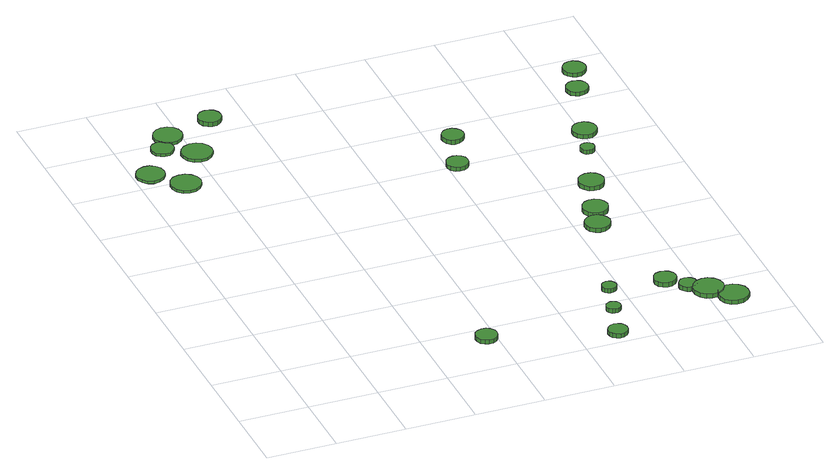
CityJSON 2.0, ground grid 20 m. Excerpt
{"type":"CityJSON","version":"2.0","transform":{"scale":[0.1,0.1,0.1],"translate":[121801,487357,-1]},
"CityObjects":{
"tree1":{"type":"SolitaryVegetationObject","attributes":{"function":"something"},"geometry":[{"type":"MultiSurface","lod":"1","boundaries":[[[0,1,2,3,4,5,6,7,8,9,10,11,12,13,14]],[[15,16,17,18,19,20,21,22,23,24,25,26,27,28,29]],[[0,29,28,1]],[[1,28,27,2]],[[2,27,26,3]],[[3,26,25,4]],[[4,25,24,5]],[[5,24,23,6]],[[6,23,22,7]],[[7,22,21,8]],[[8,21,20,9]],[[9,20,19,10]],[[10,19,18,11]],[[11,18,17,12]],[[12,17,16,13]],[[13,16,15,14]],[[14,15,29,0]]]}]},
"tree2":{"type":"SolitaryVegetationObject","attributes":{"function":"something"},"geometry":[{"type":"MultiSurface","lod":"1","boundaries":[[[30,31,32,33,34,35,36,37,38,39,40,41,42,43,44]],[[45,46,47,48,49,50,51,52,53,54,55,56,57,58,59]],[[30,59,58,31]],[[31,58,57,32]],[[32,57,56,33]],[[33,56,55,34]],[[34,55,54,35]],[[35,54,53,36]],[[36,53,52,37]],[[37,52,51,38]],[[38,51,50,39]],[[39,50,49,40]],[[40,49,48,41]],[[41,48,47,42]],[[42,47,46,43]],[[43,46,45,44]],[[44,45,59,30]]]}]},
"tree3":{"type":"SolitaryVegetationObject","attributes":{"function":"something"},"geometry":[{"type":"MultiSurface","lod":"1","boundaries":[[[60,61,62,63,64,65,66,67,68,69,70,71,72,73,74]],[[75,76,77,78,79,80,81,82,83,84,85,86,87,88,89]],[[60,89,88,61]],[[61,88,87,62]],[[62,87,86,63]],[[63,86,85,64]],[[64,85,84,65]],[[65,84,83,66]],[[66,83,82,67]],[[67,82,81,68]],[[68,81,80,69]],[[69,80,79,70]],[[70,79,78,71]],[[71,78,77,72]],[[72,77,76,73]],[[73,76,75,74]],[[74,75,89,60]]]}]},
"tree4":{"type":"SolitaryVegetationObject","attributes":{"function":"something"},"geometry":[{"type":"MultiSurface","lod":"1","boundaries":[[[90,91,92,93,94,95,96,97,98,99,100,101,102,103,104]],[[105,106,107,108,109,110,111,112,113,114,115,116,117,118,119]],[[90,119,118,91]],[[91,118,117,92]],[[92,117,116,93]],[[93,116,115,94]],[[94,115,114,95]],[[95,114,113,96]],[[96,113,112,97]],[[97,112,111,98]],[[98,111,110,99]],[[99,110,109,100]],[[100,109,108,101]],[[101,108,107,102]],[[102,107,106,103]],[[103,106,105,104]],[[104,105,119,90]]]}]},
"tree5":{"type":"SolitaryVegetationObject","attributes":{"function":"something"},"geometry":[{"type":"MultiSurface","lod":"1","boundaries":[[[120,121,122,123,124,125,126,127,128,129,130,131,132,133,134]],[[135,136,137,138,139,140,141,142,143,144,145,146,147,148,149]],[[120,149,148,121]],[[121,148,147,122]],[[122,147,146,123]],[[123,146,145,124]],[[124,145,144,125]],[[125,144,143,126]],[[126,143,142,127]],[[127,142,141,128]],[[128,141,140,129]],[[129,140,139,130]],[[130,139,138,131]],[[131,138,137,132]],[[132,137,136,133]],[[133,136,135,134]],[[134,135,149,120]]]}]},
"tree6":{"type":"SolitaryVegetationObject","attributes":{"function":"something"},"geometry":[{"type":"MultiSurface","lod":"1","boundaries":[[[150,151,152,153,154,155,156,157,158,159,160,161,162,163,164]],[[165,166,167,168,169,170,171,172,173,174,175,176,177,178,179]],[[150,179,178,151]],[[151,178,177,152]],[[152,177,176,153]],[[153,176,175,154]],[[154,175,174,155]],[[155,174,173,156]],[[156,173,172,157]],[[157,172,171,158]],[[158,171,170,159]],[[159,170,169,160]],[[160,169,168,161]],[[161,168,167,162]],[[162,167,166,163]],[[163,166,165,164]],[[164,165,179,150]]]}]},
"tree7":{"type":"SolitaryVegetationObject","attributes":{"function":"something"},"geometry":[{"type":"MultiSurface","lod":"1","boundaries":[[[180,181,182,183,184,185,186,187,188,189,190,191,192,193,194]],[[195,196,197,198,199,200,201,202,203,204,205,206,207,208,209]],[[180,209,208,181]],[[181,208,207,182]],[[182,207,206,183]],[[183,206,205,184]],[[184,205,204,185]],[[185,204,203,186]],[[186,203,202,187]],[[187,202,201,188]],[[188,201,200,189]],[[189,200,199,190]],[[190,199,198,191]],[[191,198,197,192]],[[192,197,196,193]],[[193,196,195,194]],[[194,195,209,180]]]}]},
"tree8":{"type":"SolitaryVegetationObject","attributes":{"function":"something"},"geometry":[{"type":"MultiSurface","lod":"1","boundaries":[[[210,211,212,213,214,215,216,217,218,219,220,221,222,223,224]],[[225,226,227,228,229,230,231,232,233,234,235,236,237,238,239]],[[210,239,238,211]],[[211,238,237,212]],[[212,237,236,213]],[[213,236,235,214]],[[214,235,234,215]],[[215,234,233,216]],[[216,233,232,217]],[[217,232,231,218]],[[218,231,230,219]],[[219,230,229,220]],[[220,229,228,221]],[[221,228,227,222]],[[222,227,226,223]],[[223,226,225,224]],[[224,225,239,210]]]}]},
"tree9":{"type":"SolitaryVegetationObject","attributes":{"function":"something"},"geometry":[{"type":"MultiSurface","lod":"1","boundaries":[[[240,241,242,243,244,245,246,247,248,249,250,251,252,253,254]],[[255,256,257,258,259,260,261,262,263,264,265,266,267,268,269]],[[240,269,268,241]],[[241,268,267,242]],[[242,267,266,243]],[[243,266,265,244]],[[244,265,264,245]],[[245,264,263,246]],[[246,263,262,247]],[[247,262,261,248]],[[248,261,260,249]],[[249,260,259,250]],[[250,259,258,251]],[[251,258,257,252]],[[252,257,256,253]],[[253,256,255,254]],[[254,255,269,240]]]}]},
"tree10":{"type":"SolitaryVegetationObject","attributes":{"function":"something"},"geometry":[{"type":"MultiSurface","lod":"1","boundaries":[[[270,271,272,273,274,275,276,277,278,279,280,281,282,283,284]],[[285,286,287,288,289,290,291,292,293,294,295,296,297,298,299]],[[270,299,298,271]],[[271,298,297,272]],[[272,297,296,273]],[[273,296,295,274]],[[274,295,294,275]],[[275,294,293,276]],[[276,293,292,277]],[[277,292,291,278]],[[278,291,290,279]],[[279,290,289,280]],[[280,289,288,281]],[[281,288,287,282]],[[282,287,286,283]],[[283,286,285,284]],[[284,285,299,270]]]}]},
"tree11":{"type":"SolitaryVegetationObject","attributes":{"function":"something"},"geometry":[{"type":"MultiSurface","lod":"1","boundaries":[[[300,301,302,303,304,305,306,307,308,309,310,311,312,313,314]],[[315,316,317,318,319,320,321,322,323,324,325,326,327,328,329]],[[300,329,328,301]],[[301,328,327,302]],[[302,327,326,303]],[[303,326,325,304]],[[304,325,324,305]],[[305,324,323,306]],[[306,323,322,307]],[[307,322,321,308]],[[308,321,320,309]],[[309,320,319,310]],[[310,319,318,311]],[[311,318,317,312]],[[312,317,316,313]],[[313,316,315,314]],[[314,315,329,300]]]}]},
"tree12":{"type":"SolitaryVegetationObject","attributes":{"function":"something"},"geometry":[{"type":"MultiSurface","lod":"1","boundaries":[[[330,331,332,333,334,335,336,337,338,339,340,341,342,343,344]],[[345,346,347,348,349,350,351,352,353,354,355,356,357,358,359]],[[330,359,358,331]],[[331,358,357,332]],[[332,357,356,333]],[[333,356,355,334]],[[334,355,354,335]],[[335,354,353,336]],[[336,353,352,337]],[[337,352,351,338]],[[338,351,350,339]],[[339,350,349,340]],[[340,349,348,341]],[[341,348,347,342]],[[342,347,346,343]],[[343,346,345,344]],[[344,345,359,330]]]}]},
"tree13":{"type":"SolitaryVegetationObject","attributes":{"function":"something"},"geometry":[{"type":"MultiSurface","lod":"1","boundaries":[[[360,361,362,363,364,365,366,367,368,369,370,371,372,373,374]],[[375,376,377,378,379,380,381,382,383,384,385,386,387,388,389]],[[360,389,388,361]],[[361,388,387,362]],[[362,387,386,363]],[[363,386,385,364]],[[364,385,384,365]],[[365,384,383,366]],[[366,383,382,367]],[[367,382,381,368]],[[368,381,380,369]],[[369,380,379,370]],[[370,379,378,371]],[[371,378,377,372]],[[372,377,376,373]],[[373,376,375,374]],[[374,375,389,360]]]}]},
"tree14":{"type":"SolitaryVegetationObject","attributes":{"function":"something"},"geometry":[{"type":"MultiSurface","lod":"1","boundaries":[[[390,391,392,393,394,395,396,397,398,399,400,401,402,403,404]],[[405,406,407,408,409,410,411,412,413,414,415,416,417,418,419]],[[390,419,418,391]],[[391,418,417,392]],[[392,417,416,393]],[[393,416,415,394]],[[394,415,414,395]],[[395,414,413,396]],[[396,413,412,397]],[[397,412,411,398]],[[398,411,410,399]],[[399,410,409,400]],[[400,409,408,401]],[[401,408,407,402]],[[402,407,406,403]],[[403,406,405,404]],[[404,405,419,390]]]}]},
"tree15":{"type":"SolitaryVegetationObject","attributes":{"function":"something"},"geometry":[{"type":"MultiSurface","lod":"1","boundaries":[[[420,421,422,423,424,425,426,427,428,429,430,431,432,433,434]],[[435,436,437,438,439,440,441,442,443,444,445,446,447,448,449]],[[420,449,448,421]],[[421,448,447,422]],[[422,447,446,423]],[[423,446,445,424]],[[424,445,444,425]],[[425,444,443,426]],[[426,443,442,427]],[[427,442,441,428]],[[428,441,440,429]],[[429,440,439,430]],[[430,439,438,431]],[[431,438,437,432]],[[432,437,436,433]],[[433,436,435,434]],[[434,435,449,420]]]}]},
"tree16":{"type":"SolitaryVegetationObject","attributes":{"function":"something"},"geometry":[{"type":"MultiSurface","lod":"1","boundaries":[[[450,451,452,453,454,455,456,457,458,459,460,461,462,463,464]],[[465,466,467,468,469,470,471,472,473,474,475,476,477,478,479]],[[450,479,478,451]],[[451,478,477,452]],[[452,477,476,453]],[[453,476,475,454]],[[454,475,474,455]],[[455,474,473,456]],[[456,473,472,457]],[[457,472,471,458]],[[458,471,470,459]],[[459,470,469,460]],[[460,469,468,461]],[[461,468,467,462]],[[462,467,466,463]],[[463,466,465,464]],[[464,465,479,450]]]}]},
"tree17":{"type":"SolitaryVegetationObject","attributes":{"function":"something"},"geometry":[{"type":"MultiSurface","lod":"1","boundaries":[[[480,481,482,483,484,485,486,487,488,489,490,491,492,493,494]],[[495,496,497,498,499,500,501,502,503,504,505,506,507,508,509]],[[480,509,508,481]],[[481,508,507,482]],[[482,507,506,483]],[[483,506,505,484]],[[484,505,504,485]],[[485,504,503,486]],[[486,503,502,487]],[[487,502,501,488]],[[488,501,500,489]],[[489,500,499,490]],[[490,499,498,491]],[[491,498,497,492]],[[492,497,496,493]],[[493,496,495,494]],[[494,495,509,480]]]}]},
"tree18":{"type":"SolitaryVegetationObject","attributes":{"function":"something"},"geometry":[{"type":"MultiSurface","lod":"1","boundaries":[[[510,511,512,513,514,515,516,517,518,519,520,521,522,523,524]],[[525,526,527,528,529,530,531,532,533,534,535,536,537,538,539]],[[510,539,538,511]],[[511,538,537,512]],[[512,537,536,513]],[[513,536,535,514]],[[514,535,534,515]],[[515,534,533,516]],[[516,533,532,517]],[[517,532,531,518]],[[518,531,530,519]],[[519,530,529,520]],[[520,529,528,521]],[[521,528,527,522]],[[522,527,526,523]],[[523,526,525,524]],[[524,525,539,510]]]}]},
"tree19":{"type":"SolitaryVegetationObject","attributes":{"function":"something"},"geometry":[{"type":"MultiSurface","lod":"1","boundaries":[[[540,541,542,543,544,545,546,547,548,549,550,551,552,553,554]],[[555,556,557,558,559,560,561,562,563,564,565,566,567,568,569]],[[540,569,568,541]],[[541,568,567,542]],[[542,567,566,543]],[[543,566,565,544]],[[544,565,564,545]],[[545,564,563,546]],[[546,563,562,547]],[[547,562,561,548]],[[548,561,560,549]],[[549,560,559,550]],[[550,559,558,551]],[[551,558,557,552]],[[552,557,556,553]],[[553,556,555,554]],[[554,555,569,540]]]}]},
"tree20":{"type":"SolitaryVegetationObject","attributes":{"function":"something"},"geometry":[{"type":"MultiSurface","lod":"1","boundaries":[[[570,571,572,573,574,575,576,577,578,579,580,581,582,583,584]],[[585,586,587,588,589,590,591,592,593,594,595,596,597,598,599]],[[570,599,598,571]],[[571,598,597,572]],[[572,597,596,573]],[[573,596,595,574]],[[574,595,594,575]],[[575,594,593,576]],[[576,593,592,577]],[[577,592,591,578]],[[578,591,590,579]],[[579,590,589,580]],[[580,589,588,581]],[[581,588,587,582]],[[582,587,586,583]],[[583,586,585,584]],[[584,585,599,570]]]}]},
"tree21":{"type":"SolitaryVegetationObject","attributes":{"function":"something"},"geometry":[{"type":"MultiSurface","lod":"1","boundaries":[[[600,601,602,603,604,605,606,607,608,609,610,611,612,613,614]],[[615,616,617,618,619,620,621,622,623,624,625,626,627,628,629]],[[600,629,628,601]],[[601,628,627,602]],[[602,627,626,603]],[[603,626,625,604]],[[604,625,624,605]],[[605,624,623,606]],[[606,623,622,607]],[[607,622,621,608]],[[608,621,620,609]],[[609,620,619,610]],[[610,619,618,611]],[[611,618,617,612]],[[612,617,616,613]],[[613,616,615,614]],[[614,615,629,600]]]}]},
"tree22":{"type":"SolitaryVegetationObject","attributes":{"function":"something"},"geometry":[{"type":"MultiSurface","lod":"1","boundaries":[[[630,631,632,633,634,635,636,637,638,639,640,641,642,643,644]],[[645,646,647,648,649,650,651,652,653,654,655,656,657,658,659]],[[630,659,658,631]],[[631,658,657,632]],[[632,657,656,633]],[[633,656,655,634]],[[634,655,654,635]],[[635,654,653,636]],[[636,653,652,637]],[[637,652,651,638]],[[638,651,650,639]],[[639,650,649,640]],[[640,649,648,641]],[[641,648,647,642]],[[642,647,646,643]],[[643,646,645,644]],[[644,645,659,630]]]}]},
"tree23":{"type":"SolitaryVegetationObject","attributes":{"function":"something"},"geometry":[{"type":"MultiSurface","lod":"1","boundaries":[[[660,661,662,663,664,665,666,667,668,669,670,671,672,673,674]],[[675,676,677,678,679,680,681,682,683,684,685,686,687,688,689]],[[660,689,688,661]],[[661,688,687,662]],[[662,687,686,663]],[[663,686,685,664]],[[664,685,684,665]],[[665,684,683,666]],[[666,683,682,667]],[[667,682,681,668]],[[668,681,680,669]],[[669,680,679,670]],[[670,679,678,671]],[[671,678,677,672]],[[672,677,676,673]],[[673,676,675,674]],[[674,675,689,660]]]}]}
},
"vertices":[
[87,1258,15],[84,1275,15],[74,1288,15],[60,1297,15],[43,1298,15],[27,1293,15],[15,1282,15],[8,1267,15],[8,1250,15],[15,1235,15],[27,1224,15],[43,1218,15],[60,1220,15],[74,1228,15],[84,1242,15],[84,1242,7],[74,1228,7],[60,1220,7],[43,1218,7],[27,1224,7],[15,1235,7],[8,1250,7],[8,1267,7],[15,1282,7],[27,1293,7],[43,1298,7],[60,1297,7],[74,1288,7],[84,1275,7],[87,1258,7],
[162,1181,15],[158,1199,15],[147,1213,15],[132,1222,15],[114,1224,15],[96,1219,15],[83,1207,15],[76,1190,15],[76,1172,15],[83,1156,15],[96,1144,15],[114,1138,15],[132,1140,15],[147,1149,15],[158,1163,15],[158,1163,7],[147,1149,7],[132,1140,7],[114,1138,7],[96,1144,7],[83,1156,7],[76,1172,7],[76,1190,7],[83,1207,7],[96,1219,7],[114,1224,7],[132,1222,7],[147,1213,7],[158,1199,7],[162,1181,7],
[158,1369,15],[155,1382,15],[147,1393,15],[136,1400,15],[122,1401,15],[109,1397,15],[99,1388,15],[94,1376,15],[94,1362,15],[99,1350,15],[109,1341,15],[122,1337,15],[136,1338,15],[147,1345,15],[155,1356,15],[155,1356,7],[147,1345,7],[136,1338,7],[122,1337,7],[109,1341,7],[99,1350,7],[94,1362,7],[94,1376,7],[99,1388,7],[109,1397,7],[122,1401,7],[136,1400,7],[147,1393,7],[155,1382,7],[158,1369,7],
[204,1424,16],[201,1441,16],[191,1455,16],[176,1463,16],[159,1465,16],[143,1460,16],[130,1449,16],[123,1433,16],[123,1416,16],[130,1400,16],[143,1389,16],[159,1384,16],[176,1386,16],[191,1394,16],[201,1408,16],[201,1408,7],[191,1394,7],[176,1386,7],[159,1384,7],[143,1389,7],[130,1400,7],[123,1416,7],[123,1433,7],[130,1449,7],[143,1460,7],[159,1465,7],[176,1463,7],[191,1455,7],[201,1441,7],[204,1424,7],
[249,1319,15],[245,1336,15],[234,1351,15],[218,1360,15],[200,1362,15],[183,1356,15],[169,1344,15],[162,1328,15],[162,1309,15],[169,1293,15],[183,1281,15],[200,1275,15],[218,1277,15],[234,1286,15],[245,1301,15],[245,1301,7],[234,1286,7],[218,1277,7],[200,1275,7],[183,1281,7],[169,1293,7],[162,1309,7],[162,1328,7],[169,1344,7],[183,1356,7],[200,1362,7],[218,1360,7],[234,1351,7],[245,1336,7],[249,1319,7],
[596,136,31],[594,148,31],[586,159,31],[575,165,31],[562,166,31],[550,162,31],[540,154,31],[535,142,31],[535,129,31],[540,117,31],[550,109,31],[562,105,31],[575,106,31],[586,113,31],[594,123,31],[594,123,18],[586,113,18],[575,106,18],[562,105,18],[550,109,18],[540,117,18],[535,129,18],[535,142,18],[540,154,18],[550,162,18],[562,166,18],[575,165,18],[586,159,18],[594,148,18],[596,136,18],
[330,1458,25],[327,1471,25],[319,1483,25],[307,1489,25],[294,1491,25],[281,1487,25],[270,1477,25],[265,1465,25],[265,1451,25],[270,1439,25],[281,1430,25],[294,1425,25],[307,1427,25],[319,1434,25],[327,1445,25],[327,1445,12],[319,1434,12],[307,1427,12],[294,1425,12],[281,1430,12],[270,1439,12],[265,1451,12],[265,1465,12],[270,1477,12],[281,1487,12],[294,1491,12],[307,1489,12],[319,1483,12],[327,1471,12],[330,1458,12],
[930,33,30],[928,44,30],[921,54,30],[911,59,30],[900,61,30],[889,57,30],[880,49,30],[875,39,30],[875,27,30],[880,17,30],[889,9,30],[900,6,30],[911,7,30],[921,13,30],[928,22,30],[928,22,17],[921,13,17],[911,7,17],[900,6,17],[889,9,17],[880,17,17],[875,27,17],[875,39,17],[880,49,17],[889,57,17],[900,61,17],[911,59,17],[921,54,17],[928,44,17],[930,33,17],
[956,150,30],[955,158,30],[950,165,30],[942,169,30],[934,170,30],[926,167,30],[919,162,30],[916,154,30],[916,145,30],[919,138,30],[926,132,30],[934,129,30],[942,130,30],[950,135,30],[955,141,30],[955,141,17],[950,135,17],[942,130,17],[934,129,17],[926,132,17],[919,138,17],[916,145,17],[916,154,17],[919,162,17],[926,167,17],[934,170,17],[942,169,17],[950,165,17],[955,158,17],[956,150,17],
[983,247,32],[981,256,32],[976,263,32],[969,267,32],[960,268,32],[952,265,32],[946,260,32],[942,252,32],[942,243,32],[946,235,32],[952,229,32],[960,227,32],[969,228,32],[976,232,32],[981,239,32],[981,239,19],[976,232,19],[969,228,19],[960,227,19],[952,229,19],[946,235,19],[942,243,19],[942,252,19],[946,260,19],[952,265,19],[960,268,19],[969,267,19],[976,263,19],[981,256,19],[983,247,19],
[856,997,25],[854,1010,25],[846,1020,25],[835,1027,25],[822,1028,25],[810,1024,25],[800,1016,25],[795,1004,25],[795,991,25],[800,979,25],[810,970,25],[822,966,25],[835,968,25],[846,974,25],[854,985,25],[854,985,13],[846,974,13],[835,968,13],[822,966,13],[810,970,13],[800,979,13],[795,991,13],[795,1004,13],[800,1016,13],[810,1024,13],[822,1028,13],[835,1027,13],[846,1020,13],[854,1010,13],[856,997,13],
[1149,232,31],[1146,245,31],[1138,255,31],[1127,262,31],[1114,263,31],[1101,259,31],[1091,251,31],[1086,239,31],[1086,225,31],[1091,213,31],[1101,205,31],[1114,201,31],[1127,202,31],[1138,208,31],[1146,219,31],[1146,219,18],[1138,208,18],[1127,202,18],[1114,201,18],[1101,205,18],[1091,213,18],[1086,225,18],[1086,239,18],[1091,251,18],[1101,259,18],[1114,263,18],[1127,262,18],[1138,255,18],[1146,245,18],[1149,232,18],
[895,1127,28],[892,1140,28],[884,1150,28],[873,1157,28],[860,1158,28],[848,1154,28],[838,1145,28],[833,1134,28],[833,1121,28],[838,1109,28],[848,1100,28],[860,1096,28],[873,1097,28],[884,1104,28],[892,1114,28],[892,1114,15],[884,1104,15],[873,1097,15],[860,1096,15],[848,1100,15],[838,1109,15],[833,1121,15],[833,1134,15],[838,1145,15],[848,1154,15],[860,1158,15],[873,1157,15],[884,1150,15],[892,1140,15],[895,1127,15],
[1192,189,27],[1190,200,27],[1184,208,27],[1174,214,27],[1164,215,27],[1154,212,27],[1146,204,27],[1141,195,27],[1141,184,27],[1146,174,27],[1154,167,27],[1164,164,27],[1174,165,27],[1184,170,27],[1190,179,27],[1190,179,14],[1184,170,14],[1174,165,14],[1164,164,14],[1154,167,14],[1146,174,14],[1141,184,14],[1141,195,14],[1146,204,14],[1154,212,14],[1164,215,14],[1174,214,14],[1184,208,14],[1190,200,14],[1192,189,14],
[1092,564,30],[1088,579,30],[1079,591,30],[1066,599,30],[1051,600,30],[1037,595,30],[1026,585,30],[1020,572,30],[1020,556,30],[1026,543,30],[1037,533,30],[1051,528,30],[1066,529,30],[1079,537,30],[1088,549,30],[1088,549,18],[1079,537,18],[1066,529,18],[1051,528,18],[1037,533,18],[1026,543,18],[1020,556,18],[1020,572,18],[1026,585,18],[1037,595,18],[1051,600,18],[1066,599,18],[1079,591,18],[1088,579,18],[1092,564,18],
[1252,149,29],[1248,166,29],[1238,181,29],[1222,190,29],[1205,192,29],[1188,186,29],[1174,174,29],[1167,158,29],[1167,140,29],[1174,124,29],[1188,112,29],[1205,106,29],[1222,108,29],[1238,117,29],[1248,132,29],[1248,132,16],[1238,117,16],[1222,108,16],[1205,106,16],[1188,112,16],[1174,124,16],[1167,140,16],[1167,158,16],[1174,174,16],[1188,186,16],[1205,192,16],[1222,190,16],[1238,181,16],[1248,166,16],[1252,149,16],
[1117,644,28],[1113,659,28],[1105,671,28],[1091,678,28],[1076,680,28],[1062,675,28],[1051,665,28],[1045,651,28],[1045,636,28],[1051,623,28],[1062,612,28],[1076,608,28],[1091,609,28],[1105,617,28],[1113,629,28],[1113,629,15],[1105,617,15],[1091,609,15],[1076,608,15],[1062,612,15],[1051,623,15],[1045,636,15],[1045,651,15],[1051,665,15],[1062,675,15],[1076,680,15],[1091,678,15],[1105,671,15],[1113,659,15],[1117,644,15],
[1303,97,27],[1300,115,27],[1289,129,27],[1274,138,27],[1256,140,27],[1239,135,27],[1226,123,27],[1219,106,27],[1219,89,27],[1226,72,27],[1239,60,27],[1256,55,27],[1274,57,27],[1289,66,27],[1300,80,27],[1300,80,15],[1289,66,15],[1274,57,15],[1256,55,15],[1239,60,15],[1226,72,15],[1219,89,15],[1219,106,15],[1226,123,15],[1239,135,15],[1256,140,15],[1274,138,15],[1289,129,15],[1300,115,15],[1303,97,15],
[1158,775,27],[1154,790,27],[1146,802,27],[1133,809,27],[1117,811,27],[1103,806,27],[1092,796,27],[1086,782,27],[1086,767,27],[1092,754,27],[1103,743,27],[1117,739,27],[1133,740,27],[1146,748,27],[1154,760,27],[1154,760,14],[1146,748,14],[1133,740,14],[1117,739,14],[1103,743,14],[1092,754,14],[1086,767,14],[1086,782,14],[1092,796,14],[1103,806,14],[1117,811,14],[1133,809,14],[1146,802,14],[1154,790,14],[1158,775,14],
[1196,937,27],[1194,945,27],[1189,952,27],[1182,956,27],[1173,957,27],[1165,955,27],[1159,949,27],[1156,941,27],[1156,933,27],[1159,925,27],[1165,919,27],[1173,917,27],[1182,918,27],[1189,922,27],[1194,929,27],[1194,929,15],[1189,922,15],[1182,918,15],[1173,917,15],[1165,919,15],[1159,925,15],[1156,933,15],[1156,941,15],[1159,949,15],[1165,955,15],[1173,957,15],[1182,956,15],[1189,952,15],[1194,945,15],[1196,937,15],
[1235,1020,31],[1232,1034,31],[1223,1046,31],[1211,1053,31],[1196,1055,31],[1183,1050,31],[1172,1041,31],[1166,1028,31],[1166,1013,31],[1172,1000,31],[1183,990,31],[1196,986,31],[1211,987,31],[1223,995,31],[1232,1006,31],[1232,1006,19],[1223,995,19],[1211,987,19],[1196,986,19],[1183,990,19],[1172,1000,19],[1166,1013,19],[1166,1028,19],[1172,1041,19],[1183,1050,19],[1196,1055,19],[1211,1053,19],[1223,1046,19],[1232,1034,19],[1235,1020,19],
[1292,1228,31],[1290,1241,31],[1282,1251,31],[1271,1257,31],[1258,1259,31],[1246,1255,31],[1236,1246,31],[1231,1234,31],[1231,1222,31],[1236,1210,31],[1246,1201,31],[1258,1197,31],[1271,1199,31],[1282,1205,31],[1290,1215,31],[1290,1215,19],[1282,1205,19],[1271,1199,19],[1258,1197,19],[1246,1201,19],[1236,1210,19],[1231,1222,19],[1231,1234,19],[1236,1246,19],[1246,1255,19],[1258,1259,19],[1271,1257,19],[1282,1251,19],[1290,1241,19],[1292,1228,19],
[1326,1329,27],[1323,1342,27],[1315,1353,27],[1303,1360,27],[1290,1362,27],[1277,1357,27],[1267,1348,27],[1261,1336,27],[1261,1322,27],[1267,1310,27],[1277,1301,27],[1290,1296,27],[1303,1298,27],[1315,1305,27],[1323,1316,27],[1323,1316,15],[1315,1305,15],[1303,1298,15],[1290,1296,15],[1277,1301,15],[1267,1310,15],[1261,1322,15],[1261,1336,15],[1267,1348,15],[1277,1357,15],[1290,1362,15],[1303,1360,15],[1315,1353,15],[1323,1342,15],[1326,1329,15]
]}
